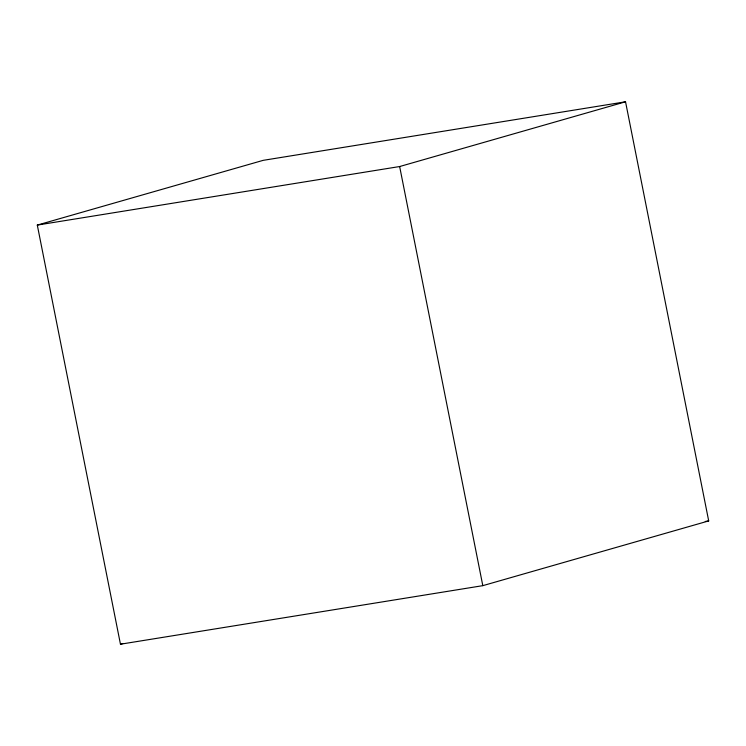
<?xml version="1.0" encoding="UTF-8"?>
<svg xmlns="http://www.w3.org/2000/svg" width="746" height="746" viewBox="0 0 746 746"><rect width="100%" height="100%" fill="white"/><g stroke="black" fill="none" stroke-linecap="round" stroke-linejoin="round"><path stroke-width="1.12" d="M37.3 225.087L263.189 160.343L625.54 101.792L708.7 520.913L482.811 585.657L120.46 644.208L37.3 225.087L399.651 166.535L625.54 101.792M120.46 644.208L122.698 643.565M705.25 521.473L708.7 520.913M399.651 166.535L482.811 585.657"/></g></svg>
